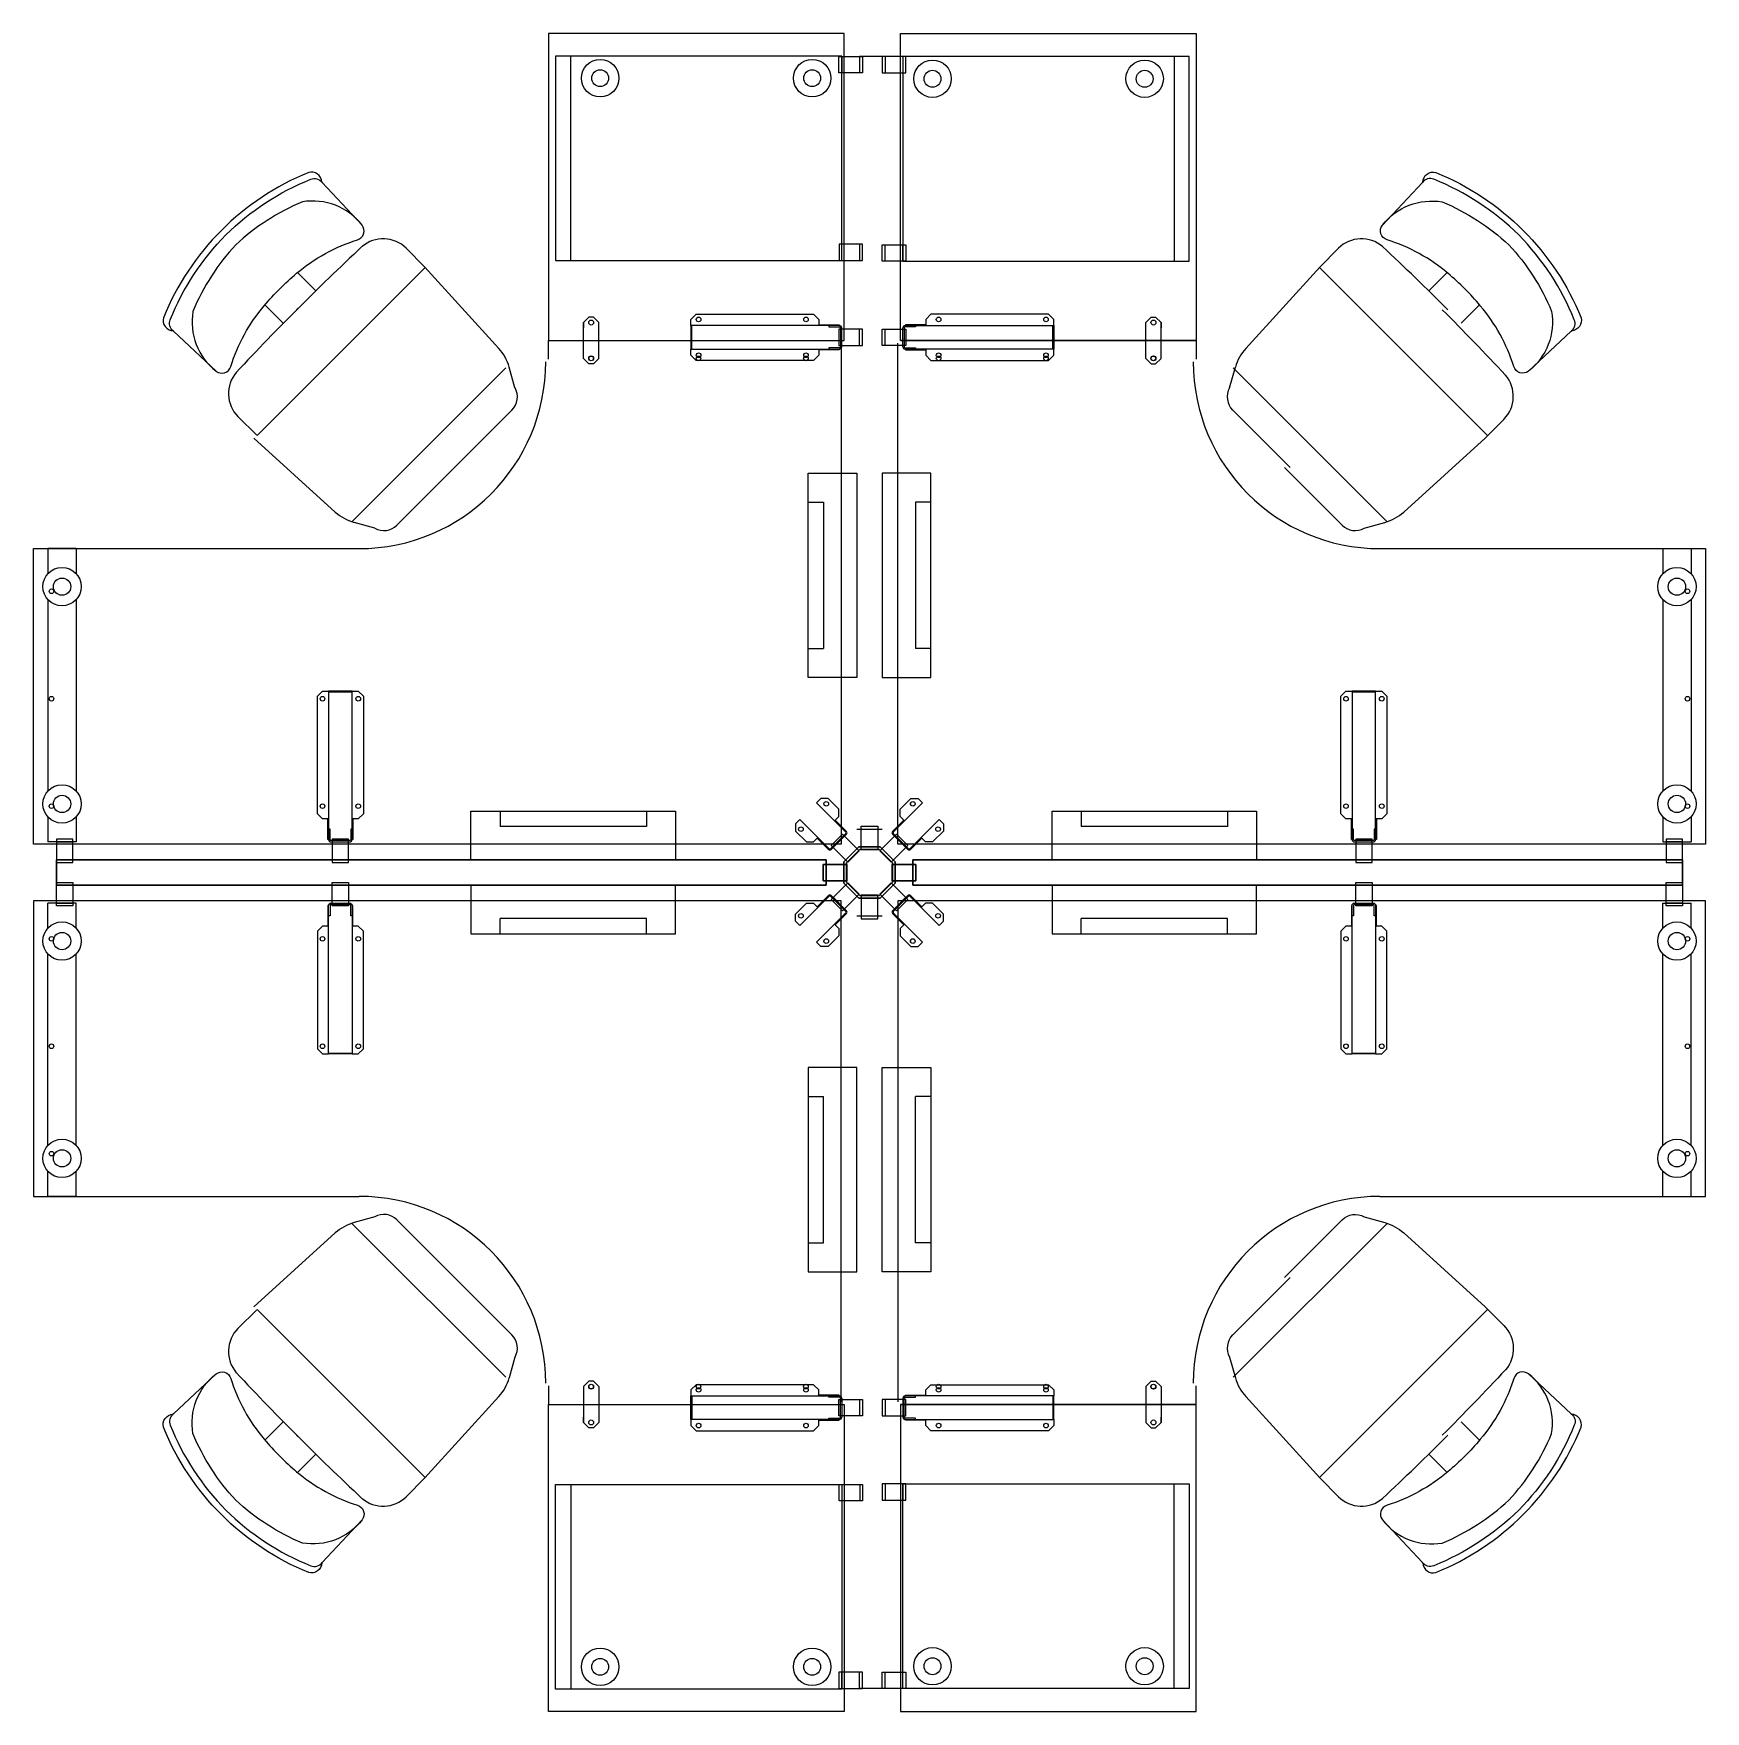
# Model space of a CAD drawing. Extents: x 29.82 to 33.09, y 46.66 to 49.94.
import ezdxf

# ---------------------------------------------------------------- set-up
doc = ezdxf.new("R2010")
doc.units = 0
doc.header["$LTSCALE"] = 0.5
doc.layers.get('0').update_dxf_attribs({"linetype": 'CONTINUOUS'})

msp = doc.modelspace()

# ---------------------------------------------------------------- linework, layer by layer
at = {"color": 0, "linetype": 'CONTINUOUS'}
for p, q in [((31.4074, 49.9399), (30.8294, 49.9399)), ((31.5179, 49.9399), (32.0959, 49.9399)), ((31.3973, 49.8949), (31.4434, 49.8949)), ((31.3973, 49.8629), (31.3973, 49.8949)), ((31.403, 49.8949), (31.403, 49.8629)), ((31.4377, 49.8949), (31.4377, 49.8629)), ((31.4434, 49.8949), (31.4434, 49.8629)), ((31.528, 49.8949), (31.4819, 49.8949)), ((31.4819, 49.8949), (31.4819, 49.8629)), ((31.4876, 49.8949), (31.4876, 49.8629)), ((31.5223, 49.8949), (31.5223, 49.8629)), ((31.528, 49.8629), (31.528, 49.8949)), ((31.4434, 49.8629), (31.3973, 49.8629)), ((31.4819, 49.8629), (31.528, 49.8629)), ((31.4434, 46.7366), (31.3973, 46.7366)), ((31.3973, 46.7366), (31.3973, 46.7046)), ((31.403, 46.7046), (31.403, 46.7366)), ((31.4377, 46.7046), (31.4377, 46.7366)), ((31.4434, 46.7046), (31.4434, 46.7366)), ((31.4819, 46.7366), (31.528, 46.7366)), ((31.4819, 46.7046), (31.4819, 46.7366)), ((31.4876, 46.7046), (31.4876, 46.7366)), ((31.5223, 46.7046), (31.5223, 46.7366)), ((31.528, 46.7366), (31.528, 46.7046)), ((31.3973, 46.7046), (31.4434, 46.7046)), ((31.528, 46.7046), (31.4819, 46.7046)), ((31.4074, 46.6596), (30.8294, 46.6596)), ((31.5179, 46.6596), (32.0959, 46.6596))]:
    msp.add_line(p, q, dxfattribs=at)
at = {"color": 0}
for p, q in [((30.8294, 49.9399), (30.8294, 49.3399)), ((31.4074, 49.3399), (31.4074, 49.9399)), ((31.5179, 49.3399), (31.5179, 49.9399)), ((32.0959, 49.9399), (32.0959, 49.3399)), ((31.4034, 49.896), (30.8434, 49.896)), ((30.8434, 49.896), (30.8434, 49.496)), ((30.8731, 49.496), (30.8731, 49.896)), ((31.4034, 49.496), (31.4034, 49.896)), ((31.4877, 49.8949), (31.4377, 49.8949)), ((32.0823, 49.8949), (31.5223, 49.8949)), ((31.5223, 49.8949), (31.5223, 49.4949)), ((32.0527, 49.8949), (32.0527, 49.4949)), ((32.0823, 49.4949), (32.0823, 49.8949)), ((30.5877, 49.4835), (30.5512, 49.5201)), ((31.4437, 49.5281), (31.3976, 49.528)), ((31.3976, 49.528), (31.3977, 49.496)), ((31.4034, 49.496), (31.4033, 49.528)), ((31.4381, 49.4961), (31.438, 49.5281)), ((31.4438, 49.4961), (31.4437, 49.5281)), ((31.4819, 49.5269), (31.528, 49.5269)), ((31.4819, 49.4949), (31.4819, 49.5269)), ((31.4876, 49.4949), (31.4876, 49.5269)), ((31.5223, 49.4949), (31.5223, 49.5269)), ((31.528, 49.5269), (31.528, 49.4949)), ((32.3376, 49.4835), (32.3741, 49.5201)), ((30.5884, 49.4828), (30.2595, 49.1539)), ((30.3743, 49.4368), (30.3386, 49.4725)), ((30.7323, 49.3243), (30.5877, 49.4835)), ((30.8434, 49.496), (31.4034, 49.496)), ((31.3977, 49.496), (31.4438, 49.4961)), ((31.528, 49.4949), (31.4819, 49.4949)), ((31.5223, 49.4949), (32.0823, 49.4949)), ((32.193, 49.3243), (32.3376, 49.4835)), ((32.3369, 49.4828), (32.6658, 49.1539)), ((32.551, 49.4368), (32.5867, 49.4725)), ((30.3109, 49.3735), (30.275, 49.4094)), ((32.6144, 49.3735), (32.6503, 49.4094)), ((30.9085, 49.3855), (30.8979, 49.3749)), ((30.8979, 49.3049), (30.8979, 49.3749)), ((30.8979, 49.3749), (30.8979, 49.3649)), ((30.9173, 49.3855), (30.9085, 49.3855)), ((30.9173, 49.3855), (30.9279, 49.3749)), ((30.9279, 49.3049), (30.9279, 49.3749)), ((31.108, 49.381), (31.118, 49.391)), ((31.108, 49.369), (31.108, 49.381)), ((31.118, 49.391), (31.348, 49.391)), ((31.348, 49.391), (31.358, 49.381)), ((31.358, 49.381), (31.358, 49.369)), ((31.358, 49.3705), (31.398, 49.3705)), ((31.398, 49.3705), (31.398, 49.369)), ((31.5674, 49.3705), (31.5274, 49.3705)), ((31.5274, 49.3705), (31.5274, 49.369)), ((31.5774, 49.391), (31.5674, 49.381)), ((31.5674, 49.381), (31.5674, 49.369)), ((31.8074, 49.391), (31.5774, 49.391)), ((31.8174, 49.381), (31.8074, 49.391)), ((31.8174, 49.369), (31.8174, 49.381)), ((32.008, 49.3855), (31.9974, 49.3749)), ((31.9974, 49.3049), (31.9974, 49.3749)), ((32.008, 49.3855), (32.0168, 49.3855)), ((32.0168, 49.3855), (32.0274, 49.3749)), ((32.0274, 49.3049), (32.0274, 49.3749)), ((32.0274, 49.3749), (32.0274, 49.3649)), ((30.8294, 49.3034), (30.8294, 49.3399)), ((30.8294, 49.3399), (31.4074, 49.3399)), ((30.8294, 49.3399), (31.4074, 49.3399)), ((31.108, 49.369), (31.108, 49.323)), ((31.398, 49.369), (31.108, 49.369)), ((31.1095, 49.323), (31.1095, 49.369)), ((31.3983, 49.369), (31.378, 49.369)), ((31.378, 49.369), (31.378, 49.3663)), ((31.378, 49.3663), (31.3983, 49.3663)), ((31.4434, 49.362), (31.3973, 49.362)), ((31.3973, 49.362), (31.3973, 49.33)), ((31.4003, 49.3643), (31.4003, 49.3277)), ((31.403, 49.3277), (31.403, 49.3643)), ((31.403, 49.33), (31.403, 49.362)), ((31.4377, 49.33), (31.4377, 49.362)), ((31.4434, 49.33), (31.4434, 49.362)), ((31.482, 49.362), (31.5281, 49.362)), ((31.482, 49.33), (31.482, 49.362)), ((31.4877, 49.33), (31.4877, 49.362)), ((31.5179, 49.3399), (32.0959, 49.3399)), ((32.0959, 49.3399), (31.5179, 49.3399)), ((31.5224, 49.3277), (31.5224, 49.3643)), ((31.5224, 49.33), (31.5224, 49.362)), ((31.5251, 49.3643), (31.5251, 49.3277)), ((31.5271, 49.369), (31.5474, 49.369)), ((31.5474, 49.3663), (31.5271, 49.3663)), ((31.5274, 49.369), (31.8174, 49.369)), ((31.5281, 49.362), (31.5281, 49.33)), ((31.5474, 49.369), (31.5474, 49.3663)), ((31.8159, 49.323), (31.8159, 49.369)), ((31.8174, 49.369), (31.8174, 49.323)), ((32.0959, 49.3399), (32.0959, 49.3034)), ((30.8979, 49.3049), (30.8979, 49.3149)), ((30.9085, 49.2943), (30.8979, 49.3049)), ((30.9173, 49.2943), (30.9279, 49.3049)), ((31.108, 49.311), (31.108, 49.323)), ((31.108, 49.323), (31.398, 49.323)), ((31.118, 49.301), (31.108, 49.311)), ((31.358, 49.311), (31.348, 49.301)), ((31.358, 49.323), (31.358, 49.311)), ((31.398, 49.3215), (31.358, 49.3215)), ((31.3983, 49.3257), (31.378, 49.3257)), ((31.378, 49.3257), (31.378, 49.323)), ((31.378, 49.323), (31.3983, 49.323)), ((31.3973, 49.33), (31.4434, 49.33)), ((31.398, 49.323), (31.398, 49.3215)), ((31.402, 49.3345), (31.402, 48.355)), ((31.5281, 49.33), (31.482, 49.33)), ((31.5124, 48.355), (31.5124, 49.3345)), ((31.5271, 49.3257), (31.5474, 49.3257)), ((31.5474, 49.323), (31.5271, 49.323)), ((31.8174, 49.323), (31.5274, 49.323)), ((31.5274, 49.323), (31.5274, 49.3215)), ((31.5274, 49.3215), (31.5674, 49.3215)), ((31.5474, 49.3257), (31.5474, 49.323)), ((31.5674, 49.323), (31.5674, 49.311)), ((31.5674, 49.311), (31.5774, 49.301)), ((31.8074, 49.301), (31.8174, 49.311)), ((31.8174, 49.311), (31.8174, 49.323)), ((32.008, 49.2943), (31.9974, 49.3049)), ((32.0168, 49.2943), (32.0274, 49.3049)), ((32.0274, 49.3049), (32.0274, 49.3149)), ((30.7458, 49.2867), (30.4447, 48.9856)), ((30.7639, 49.2472), (30.7526, 49.2877)), ((30.9173, 49.2943), (30.9085, 49.2943)), ((31.348, 49.301), (31.118, 49.301)), ((31.5774, 49.301), (31.8074, 49.301)), ((32.008, 49.2943), (32.0168, 49.2943)), ((32.1614, 49.2472), (32.1727, 49.2877)), ((32.1687, 49.2867), (32.4697, 48.9856)), ((30.2588, 49.1546), (30.2222, 49.1911)), ((30.6455, 49.0914), (30.7579, 49.2038)), ((32.2798, 49.0914), (32.1674, 49.2038)), ((30.4126, 49.0045), (30.2533, 49.1491)), ((30.6455, 49.0914), (30.5331, 48.979)), ((31.3372, 49.0807), (31.4322, 49.0807)), ((31.3372, 48.6807), (31.3372, 49.0807)), ((31.4322, 49.0807), (31.4322, 48.6807)), ((31.5772, 49.0807), (31.4822, 49.0807)), ((31.4822, 49.0807), (31.4822, 48.6807)), ((31.5772, 48.6807), (31.5772, 49.0807)), ((31.3372, 49.0237), (31.3672, 49.0237)), ((31.3672, 49.0237), (31.3672, 48.7376)), ((31.5772, 49.0237), (31.5472, 49.0237)), ((31.5472, 49.0237), (31.5472, 48.7376)), ((30.4896, 48.9729), (30.4492, 48.9843)), ((29.8225, 48.355), (29.8225, 48.933)), ((29.8225, 48.933), (30.459, 48.933)), ((29.8613, 48.9329), (29.8507, 48.9329)), ((29.8507, 48.9329), (29.8507, 48.8841)), ((29.9057, 48.9329), (29.8613, 48.9329)), ((29.9057, 48.9329), (29.9057, 48.8841)), ((32.4554, 48.933), (33.0919, 48.933)), ((33.0087, 48.9329), (33.0531, 48.9329)), ((33.0087, 48.9329), (33.0087, 48.8841)), ((33.0531, 48.9329), (33.0637, 48.9329)), ((33.0637, 48.9329), (33.0637, 48.8841)), ((33.0919, 48.933), (33.0919, 48.355)), ((29.8507, 48.8331), (29.8507, 48.4593)), ((29.9057, 48.8331), (29.9057, 48.4593)), ((33.0087, 48.8331), (33.0087, 48.4593)), ((33.0637, 48.8331), (33.0637, 48.4593)), ((31.3372, 48.7376), (31.3672, 48.7376)), ((31.5772, 48.7376), (31.5472, 48.7376)), ((31.4322, 48.6807), (31.3372, 48.6807)), ((31.4822, 48.6807), (31.5772, 48.6807)), ((30.4455, 48.6545), (30.3995, 48.6545)), ((30.3995, 48.653), (30.4455, 48.653)), ((32.447, 48.6545), (32.401, 48.6545)), ((32.401, 48.653), (32.447, 48.653)), ((30.6778, 48.3247), (30.6778, 48.4197)), ((30.6778, 48.4197), (31.0778, 48.4197)), ((30.7347, 48.4197), (30.7347, 48.3897)), ((31.0208, 48.4197), (31.0208, 48.3897)), ((31.0778, 48.4197), (31.0778, 48.3247)), ((31.362, 48.4445), (31.3534, 48.436)), ((31.3534, 48.436), (31.4107, 48.3787)), ((31.3761, 48.4445), (31.362, 48.4445)), ((31.3973, 48.4233), (31.3761, 48.4445)), ((31.3973, 48.4091), (31.3973, 48.4233)), ((31.561, 48.436), (31.5037, 48.3787)), ((31.5171, 48.4233), (31.5383, 48.4445)), ((31.5171, 48.4091), (31.5171, 48.4233)), ((31.5383, 48.4445), (31.5525, 48.4445)), ((31.5525, 48.4445), (31.561, 48.436)), ((31.8141, 48.3247), (31.8141, 48.4197)), ((31.8141, 48.4197), (32.2141, 48.4197)), ((31.871, 48.4197), (31.871, 48.3897)), ((32.1571, 48.4197), (32.1571, 48.3897)), ((32.2141, 48.4197), (32.2141, 48.3247)), ((29.8507, 48.4083), (29.8507, 48.3594)), ((29.9057, 48.4083), (29.9057, 48.3594)), ((31.0208, 48.3897), (30.7347, 48.3897)), ((31.321, 48.4035), (31.3125, 48.395)), ((31.3125, 48.395), (31.3125, 48.3808)), ((31.3782, 48.3463), (31.321, 48.4035)), ((31.3888, 48.4006), (31.3973, 48.4091)), ((31.4121, 48.3802), (31.3902, 48.4021)), ((31.4412, 48.344), (31.4412, 48.3901)), ((31.4412, 48.3901), (31.4732, 48.3901)), ((31.4732, 48.3901), (31.4732, 48.344)), ((31.5023, 48.3802), (31.5242, 48.4021)), ((31.5256, 48.4006), (31.5171, 48.4091)), ((31.5362, 48.3463), (31.5934, 48.4035)), ((31.5934, 48.4035), (31.602, 48.395)), ((31.602, 48.395), (31.602, 48.3808)), ((32.1571, 48.3897), (31.871, 48.3897)), ((33.0087, 48.4083), (33.0087, 48.3594)), ((33.0637, 48.4083), (33.0637, 48.3594)), ((31.402, 48.355), (29.8225, 48.355)), ((29.8613, 48.3594), (29.8507, 48.3594)), ((29.9057, 48.3594), (29.8613, 48.3594)), ((29.8675, 48.3651), (29.8675, 48.319)), ((29.8995, 48.3651), (29.8675, 48.3651)), ((29.8675, 48.3594), (29.8995, 48.3594)), ((29.8995, 48.319), (29.8995, 48.3651)), ((30.4065, 48.3652), (30.4065, 48.3191)), ((30.4385, 48.3652), (30.4065, 48.3652)), ((30.4065, 48.3595), (30.4385, 48.3595)), ((30.4385, 48.3191), (30.4385, 48.3652)), ((31.3125, 48.3808), (31.3337, 48.3596)), ((31.3337, 48.3596), (31.3478, 48.3596)), ((31.3478, 48.3596), (31.3563, 48.3681)), ((31.3549, 48.3667), (31.3768, 48.3448)), ((31.4107, 48.3759), (31.3811, 48.3463)), ((31.4046, 48.375), (31.382, 48.3523)), ((31.3825, 48.3448), (31.4121, 48.3744)), ((31.4086, 48.3709), (31.386, 48.3483)), ((31.4372, 48.3424), (31.4046, 48.375)), ((31.4322, 48.3844), (31.4822, 48.3844)), ((31.4412, 48.3844), (31.4732, 48.3844)), ((31.4772, 48.3424), (31.5098, 48.375)), ((31.5319, 48.3448), (31.5023, 48.3744)), ((31.5037, 48.3759), (31.5334, 48.3463)), ((31.5058, 48.3709), (31.5284, 48.3483)), ((31.5098, 48.375), (31.5324, 48.3523)), ((33.0919, 48.355), (31.5124, 48.355)), ((31.5595, 48.3667), (31.5376, 48.3448)), ((31.5666, 48.3596), (31.5581, 48.3681)), ((31.5807, 48.3596), (31.5666, 48.3596)), ((31.602, 48.3808), (31.5807, 48.3596)), ((32.408, 48.3652), (32.408, 48.3191)), ((32.44, 48.3652), (32.408, 48.3652)), ((32.408, 48.3595), (32.44, 48.3595)), ((32.44, 48.3191), (32.44, 48.3652)), ((33.0087, 48.3594), (33.0531, 48.3594)), ((33.0149, 48.3651), (33.0149, 48.319)), ((33.0469, 48.3651), (33.0149, 48.3651)), ((33.0469, 48.3594), (33.0149, 48.3594)), ((33.0469, 48.319), (33.0469, 48.3651)), ((33.0531, 48.3594), (33.0637, 48.3594)), ((29.8675, 48.2747), (29.8675, 48.3247)), ((29.8675, 48.3247), (31.3725, 48.3247)), ((29.8675, 48.3247), (29.8995, 48.3247)), ((29.8675, 48.3247), (29.8675, 48.2747)), ((31.3725, 48.3247), (29.8675, 48.3247)), ((30.4065, 48.3248), (30.4385, 48.3248)), ((31.0778, 48.3247), (30.6778, 48.3247)), ((31.3725, 48.3247), (31.3725, 48.2747)), ((31.3725, 48.2747), (31.3725, 48.3247)), ((31.382, 48.3523), (31.4146, 48.3197)), ((31.4365, 48.3497), (31.4072, 48.3204)), ((31.4072, 48.3204), (31.4365, 48.3497)), ((31.4072, 48.3204), (31.4072, 48.279)), ((31.4072, 48.279), (31.4072, 48.3204)), ((31.4332, 48.3464), (31.4105, 48.3238)), ((31.4386, 48.3447), (31.4122, 48.3184)), ((31.4122, 48.3184), (31.4386, 48.3447)), ((31.4146, 48.3197), (31.4372, 48.3424)), ((31.4779, 48.3497), (31.4365, 48.3497)), ((31.4365, 48.3497), (31.4779, 48.3497)), ((31.4759, 48.3447), (31.4386, 48.3447)), ((31.4386, 48.3447), (31.4759, 48.3447)), ((31.4412, 48.3497), (31.4732, 48.3497)), ((31.4732, 48.344), (31.4412, 48.344)), ((31.5022, 48.3184), (31.4759, 48.3447)), ((31.4759, 48.3447), (31.5022, 48.3184)), ((31.4998, 48.3197), (31.4772, 48.3424)), ((31.5072, 48.3204), (31.4779, 48.3497)), ((31.4779, 48.3497), (31.5072, 48.3204)), ((31.4813, 48.3464), (31.5039, 48.3238)), ((31.5324, 48.3523), (31.4998, 48.3197)), ((31.5072, 48.279), (31.5072, 48.3204)), ((31.5072, 48.3204), (31.5072, 48.279)), ((31.5419, 48.2747), (31.5419, 48.3247)), ((31.5419, 48.3247), (33.0469, 48.3247)), ((33.0469, 48.3247), (31.5419, 48.3247)), ((31.5419, 48.3247), (31.5419, 48.2747)), ((32.2141, 48.3247), (31.8141, 48.3247)), ((32.408, 48.3248), (32.44, 48.3248)), ((33.0469, 48.3247), (33.0149, 48.3247)), ((33.0469, 48.3247), (33.0469, 48.2747)), ((33.0469, 48.2747), (33.0469, 48.3247)), ((29.8675, 48.319), (29.8995, 48.319)), ((30.4065, 48.3191), (30.4385, 48.3191)), ((31.4129, 48.3157), (31.3668, 48.3157)), ((31.3668, 48.3157), (31.3668, 48.2837)), ((31.3668, 48.3157), (31.4129, 48.3157)), ((31.3668, 48.2837), (31.3668, 48.3157)), ((31.3725, 48.3157), (31.3725, 48.2837)), ((31.3725, 48.2837), (31.3725, 48.3157)), ((31.4072, 48.3157), (31.4072, 48.2837)), ((31.4072, 48.2837), (31.4072, 48.3157)), ((31.4122, 48.3184), (31.4122, 48.2811)), ((31.4122, 48.2811), (31.4122, 48.3184)), ((31.4129, 48.2837), (31.4129, 48.3157)), ((31.4129, 48.3157), (31.4129, 48.2837)), ((31.5015, 48.3157), (31.5476, 48.3157)), ((31.5015, 48.2837), (31.5015, 48.3157)), ((31.5476, 48.3157), (31.5015, 48.3157)), ((31.5015, 48.3157), (31.5015, 48.2837)), ((31.5022, 48.2811), (31.5022, 48.3184)), ((31.5022, 48.3184), (31.5022, 48.2811)), ((31.5072, 48.3157), (31.5072, 48.2837)), ((31.5072, 48.2837), (31.5072, 48.3157)), ((31.5419, 48.3157), (31.5419, 48.2837)), ((31.5419, 48.2837), (31.5419, 48.3157)), ((31.5476, 48.3157), (31.5476, 48.2837)), ((31.5476, 48.2837), (31.5476, 48.3157)), ((32.408, 48.3191), (32.44, 48.3191)), ((33.0149, 48.319), (33.0469, 48.319)), ((29.8675, 48.2343), (29.8675, 48.2804)), ((29.8675, 48.2804), (29.8995, 48.2804)), ((29.8675, 48.2747), (29.8995, 48.2747)), ((31.3725, 48.2747), (29.8675, 48.2747)), ((29.8675, 48.2747), (31.3725, 48.2747)), ((29.8995, 48.2804), (29.8995, 48.2343)), ((30.4065, 48.2343), (30.4065, 48.2804)), ((30.4065, 48.2804), (30.4385, 48.2804)), ((30.4065, 48.2747), (30.4385, 48.2747)), ((30.4385, 48.2804), (30.4385, 48.2343)), ((31.0778, 48.2747), (30.6778, 48.2747)), ((30.6778, 48.2747), (30.6778, 48.1797)), ((31.0778, 48.1797), (31.0778, 48.2747)), ((31.3549, 48.2328), (31.3768, 48.2547)), ((31.3668, 48.2837), (31.4129, 48.2837)), ((31.4129, 48.2837), (31.3668, 48.2837)), ((31.382, 48.2471), (31.4146, 48.2797)), ((31.3825, 48.2547), (31.4121, 48.225)), ((31.4372, 48.2571), (31.4046, 48.2245)), ((31.4072, 48.279), (31.4365, 48.2497)), ((31.4365, 48.2497), (31.4072, 48.279)), ((31.4332, 48.2531), (31.4105, 48.2757)), ((31.4122, 48.2811), (31.4386, 48.2547)), ((31.4386, 48.2547), (31.4122, 48.2811)), ((31.4146, 48.2797), (31.4372, 48.2571)), ((31.4386, 48.2547), (31.4759, 48.2547)), ((31.4759, 48.2547), (31.4386, 48.2547)), ((31.4412, 48.2554), (31.4412, 48.2093)), ((31.4732, 48.2554), (31.4412, 48.2554)), ((31.4732, 48.2093), (31.4732, 48.2554)), ((31.4759, 48.2547), (31.5022, 48.2811)), ((31.5022, 48.2811), (31.4759, 48.2547)), ((31.4998, 48.2797), (31.4772, 48.2571)), ((31.4772, 48.2571), (31.5098, 48.2245)), ((31.4779, 48.2497), (31.5072, 48.279)), ((31.5072, 48.279), (31.4779, 48.2497)), ((31.4813, 48.2531), (31.5039, 48.2757)), ((31.5324, 48.2471), (31.4998, 48.2797)), ((31.5476, 48.2837), (31.5015, 48.2837)), ((31.5015, 48.2837), (31.5476, 48.2837)), ((31.5319, 48.2547), (31.5023, 48.225)), ((31.5595, 48.2328), (31.5376, 48.2547)), ((33.0469, 48.2747), (31.5419, 48.2747)), ((31.5419, 48.2747), (33.0469, 48.2747)), ((32.2141, 48.2747), (31.8141, 48.2747)), ((31.8141, 48.2747), (31.8141, 48.1797)), ((32.2141, 48.1797), (32.2141, 48.2747)), ((32.408, 48.2343), (32.408, 48.2804)), ((32.408, 48.2804), (32.44, 48.2804)), ((32.408, 48.2747), (32.44, 48.2747)), ((32.44, 48.2804), (32.44, 48.2343)), ((33.0149, 48.2343), (33.0149, 48.2804)), ((33.0149, 48.2804), (33.0469, 48.2804)), ((33.0469, 48.2747), (33.0149, 48.2747)), ((33.0469, 48.2804), (33.0469, 48.2343)), ((29.8225, 48.2445), (29.8225, 47.6665)), ((31.402, 48.2445), (29.8225, 48.2445)), ((29.8613, 48.24), (29.8507, 48.24)), ((29.8507, 48.1912), (29.8507, 48.24)), ((29.9057, 48.24), (29.8613, 48.24)), ((29.8675, 48.24), (29.8995, 48.24)), ((29.8995, 48.2343), (29.8675, 48.2343)), ((29.9057, 48.1912), (29.9057, 48.24)), ((30.4065, 48.24), (30.4385, 48.24)), ((30.4385, 48.2343), (30.4065, 48.2343)), ((31.3125, 48.2186), (31.3337, 48.2398)), ((31.3782, 48.2532), (31.321, 48.196)), ((31.3337, 48.2398), (31.3478, 48.2398)), ((31.3478, 48.2398), (31.3563, 48.2313)), ((31.4107, 48.2236), (31.3811, 48.2532)), ((31.4046, 48.2245), (31.382, 48.2471)), ((31.4086, 48.2285), (31.386, 48.2512)), ((31.402, 47.265), (31.402, 48.2445)), ((31.4365, 48.2497), (31.4779, 48.2497)), ((31.4779, 48.2497), (31.4365, 48.2497)), ((31.4412, 48.2497), (31.4732, 48.2497)), ((31.5037, 48.2236), (31.5334, 48.2532)), ((31.5058, 48.2285), (31.5284, 48.2512)), ((31.5098, 48.2245), (31.5324, 48.2471)), ((33.0919, 48.2445), (31.5124, 48.2445)), ((31.5124, 48.2445), (31.5124, 47.265)), ((31.5362, 48.2532), (31.5934, 48.196)), ((31.5666, 48.2398), (31.5581, 48.2313)), ((31.5807, 48.2398), (31.5666, 48.2398)), ((31.602, 48.2186), (31.5807, 48.2398)), ((32.408, 48.24), (32.44, 48.24)), ((32.44, 48.2343), (32.408, 48.2343)), ((33.0087, 48.24), (33.0531, 48.24)), ((33.0087, 48.1912), (33.0087, 48.24)), ((33.0469, 48.24), (33.0149, 48.24)), ((33.0469, 48.2343), (33.0149, 48.2343)), ((33.0531, 48.24), (33.0637, 48.24)), ((33.0637, 48.1912), (33.0637, 48.24)), ((33.0919, 47.6665), (33.0919, 48.2445)), ((30.7347, 48.1797), (30.7347, 48.2097)), ((31.0208, 48.2097), (30.7347, 48.2097)), ((31.0208, 48.1797), (31.0208, 48.2097)), ((31.3125, 48.2045), (31.3125, 48.2186)), ((31.321, 48.196), (31.3125, 48.2045)), ((31.3534, 48.1635), (31.4107, 48.2208)), ((31.3888, 48.1989), (31.3973, 48.1903)), ((31.4121, 48.2193), (31.3902, 48.1974)), ((31.3973, 48.1903), (31.3973, 48.1762)), ((31.4322, 48.215), (31.4822, 48.215)), ((31.4412, 48.215), (31.4732, 48.215)), ((31.4412, 48.2093), (31.4732, 48.2093)), ((31.5023, 48.2193), (31.5242, 48.1974)), ((31.561, 48.1635), (31.5037, 48.2208)), ((31.5256, 48.1989), (31.5171, 48.1903)), ((31.5171, 48.1903), (31.5171, 48.1762)), ((31.5934, 48.196), (31.602, 48.2045)), ((31.602, 48.2045), (31.602, 48.2186)), ((31.871, 48.1797), (31.871, 48.2097)), ((32.1571, 48.2097), (31.871, 48.2097)), ((32.1571, 48.1797), (32.1571, 48.2097)), ((30.6778, 48.1797), (31.0778, 48.1797)), ((31.362, 48.155), (31.3534, 48.1635)), ((31.3973, 48.1762), (31.3761, 48.155)), ((31.5171, 48.1762), (31.5383, 48.155)), ((31.5525, 48.155), (31.561, 48.1635)), ((31.8141, 48.1797), (32.2141, 48.1797)), ((29.8507, 47.7664), (29.8507, 48.1402)), ((29.9057, 47.7664), (29.9057, 48.1402)), ((31.3761, 48.155), (31.362, 48.155)), ((31.5383, 48.155), (31.5525, 48.155)), ((33.0087, 47.7664), (33.0087, 48.1402)), ((33.0637, 47.7664), (33.0637, 48.1402)), ((30.3995, 47.9465), (30.4455, 47.9465)), ((30.4455, 47.945), (30.3995, 47.945)), ((32.401, 47.9465), (32.447, 47.9465)), ((32.447, 47.945), (32.401, 47.945)), ((31.4322, 47.9188), (31.3372, 47.9188)), ((31.3372, 47.9188), (31.3372, 47.5188)), ((31.4322, 47.5188), (31.4322, 47.9188)), ((31.4822, 47.5188), (31.4822, 47.9188)), ((31.4822, 47.9188), (31.5772, 47.9188)), ((31.5772, 47.9188), (31.5772, 47.5188)), ((31.3372, 47.8619), (31.3672, 47.8619)), ((31.3672, 47.5758), (31.3672, 47.8619)), ((31.5772, 47.8619), (31.5472, 47.8619)), ((31.5472, 47.5758), (31.5472, 47.8619)), ((29.8507, 47.6665), (29.8507, 47.7154)), ((29.9057, 47.6665), (29.9057, 47.7154)), ((33.0087, 47.6665), (33.0087, 47.7154)), ((33.0637, 47.6665), (33.0637, 47.7154)), ((29.8225, 47.6665), (30.459, 47.6665)), ((29.8613, 47.6665), (29.8507, 47.6665)), ((29.9057, 47.6665), (29.8613, 47.6665)), ((32.4554, 47.6665), (33.0919, 47.6665)), ((33.0087, 47.6665), (33.0531, 47.6665)), ((33.0531, 47.6665), (33.0637, 47.6665)), ((30.7458, 47.3128), (30.4447, 47.6138)), ((30.4896, 47.6265), (30.4492, 47.6152)), ((30.6455, 47.5081), (30.5331, 47.6205)), ((32.1687, 47.3128), (32.4697, 47.6138)), ((30.4126, 47.595), (30.2533, 47.4503)), ((31.3372, 47.5758), (31.3672, 47.5758)), ((31.5772, 47.5758), (31.5472, 47.5758)), ((30.6455, 47.5081), (30.7579, 47.3957)), ((31.3372, 47.5188), (31.4322, 47.5188)), ((31.5772, 47.5188), (31.4822, 47.5188)), ((32.2798, 47.5081), (32.1674, 47.3957)), ((30.2588, 47.4449), (30.2222, 47.4083)), ((30.5884, 47.1167), (30.2595, 47.4456)), ((32.3369, 47.1167), (32.6658, 47.4456)), ((30.7639, 47.3523), (30.7526, 47.3118)), ((32.1614, 47.3523), (32.1727, 47.3118)), ((30.9085, 47.3052), (30.8979, 47.2946)), ((30.9173, 47.3052), (30.9085, 47.3052)), ((30.9173, 47.3052), (30.9279, 47.2946)), ((32.008, 47.3052), (31.9974, 47.2946)), ((32.008, 47.3052), (32.0168, 47.3052)), ((32.0168, 47.3052), (32.0274, 47.2946)), ((30.7323, 47.2752), (30.5877, 47.116)), ((30.8294, 47.2961), (30.8294, 47.2596)), ((30.8979, 47.2946), (30.8979, 47.2246)), ((30.8979, 47.2946), (30.8979, 47.2846)), ((30.9279, 47.2946), (30.9279, 47.2246)), ((31.118, 47.2984), (31.108, 47.2884)), ((31.108, 47.2884), (31.108, 47.2764)), ((31.108, 47.2304), (31.108, 47.2764)), ((31.108, 47.2764), (31.398, 47.2764)), ((31.1095, 47.2764), (31.1095, 47.2304)), ((31.348, 47.2984), (31.118, 47.2984)), ((31.358, 47.2884), (31.348, 47.2984)), ((31.358, 47.2764), (31.358, 47.2884)), ((31.398, 47.2779), (31.358, 47.2779)), ((31.378, 47.2737), (31.378, 47.2764)), ((31.378, 47.2764), (31.3983, 47.2764)), ((31.3983, 47.2737), (31.378, 47.2737)), ((31.398, 47.2764), (31.398, 47.2779)), ((31.4003, 47.2351), (31.4003, 47.2717)), ((31.403, 47.2717), (31.403, 47.2351)), ((31.5224, 47.2717), (31.5224, 47.2351)), ((31.5251, 47.2351), (31.5251, 47.2717)), ((31.5474, 47.2764), (31.5271, 47.2764)), ((31.5271, 47.2737), (31.5474, 47.2737)), ((31.5274, 47.2764), (31.5274, 47.2779)), ((31.5274, 47.2779), (31.5674, 47.2779)), ((31.8174, 47.2764), (31.5274, 47.2764)), ((31.5474, 47.2737), (31.5474, 47.2764)), ((31.5674, 47.2884), (31.5774, 47.2984)), ((31.5674, 47.2764), (31.5674, 47.2884)), ((31.5774, 47.2984), (31.8074, 47.2984)), ((31.8074, 47.2984), (31.8174, 47.2884)), ((31.8159, 47.2764), (31.8159, 47.2304)), ((31.8174, 47.2884), (31.8174, 47.2764)), ((31.8174, 47.2304), (31.8174, 47.2764)), ((31.9974, 47.2946), (31.9974, 47.2246)), ((32.0274, 47.2946), (32.0274, 47.2246)), ((32.0274, 47.2946), (32.0274, 47.2846)), ((32.0959, 47.2596), (32.0959, 47.2961)), ((32.193, 47.2752), (32.3376, 47.116)), ((30.8294, 47.2596), (31.4074, 47.2596)), ((30.8294, 46.6596), (30.8294, 47.2596)), ((30.8294, 47.2596), (31.4074, 47.2596)), ((31.3973, 47.2694), (31.4434, 47.2694)), ((31.3973, 47.2374), (31.3973, 47.2694)), ((31.4434, 47.2374), (31.3973, 47.2374)), ((31.403, 47.2694), (31.403, 47.2374)), ((31.4074, 47.2596), (31.4074, 46.6596)), ((31.4377, 47.2694), (31.4377, 47.2374)), ((31.4434, 47.2694), (31.4434, 47.2374)), ((31.5281, 47.2694), (31.482, 47.2694)), ((31.482, 47.2694), (31.482, 47.2374)), ((31.482, 47.2374), (31.5281, 47.2374)), ((31.4877, 47.2694), (31.4877, 47.2374)), ((31.5179, 47.2596), (32.0959, 47.2596)), ((32.0959, 47.2596), (31.5179, 47.2596)), ((31.5179, 47.2596), (31.5179, 46.6596)), ((31.5224, 47.2694), (31.5224, 47.2374)), ((31.5281, 47.2374), (31.5281, 47.2694)), ((32.0959, 46.6596), (32.0959, 47.2596)), ((30.3109, 47.226), (30.275, 47.1901)), ((30.8979, 47.2246), (30.8979, 47.2346)), ((30.9085, 47.2139), (30.8979, 47.2246)), ((30.9173, 47.2139), (30.9085, 47.2139)), ((30.9173, 47.2139), (30.9279, 47.2246)), ((31.398, 47.2304), (31.108, 47.2304)), ((31.108, 47.2304), (31.108, 47.2184)), ((31.108, 47.2184), (31.118, 47.2084)), ((31.118, 47.2084), (31.348, 47.2084)), ((31.348, 47.2084), (31.358, 47.2184)), ((31.358, 47.2184), (31.358, 47.2304)), ((31.358, 47.2289), (31.398, 47.2289)), ((31.378, 47.2304), (31.378, 47.2331)), ((31.378, 47.2331), (31.3983, 47.2331)), ((31.3983, 47.2304), (31.378, 47.2304)), ((31.398, 47.2289), (31.398, 47.2304)), ((31.5474, 47.2331), (31.5271, 47.2331)), ((31.5271, 47.2304), (31.5474, 47.2304)), ((31.5274, 47.2289), (31.5274, 47.2304)), ((31.5274, 47.2304), (31.8174, 47.2304)), ((31.5674, 47.2289), (31.5274, 47.2289)), ((31.5474, 47.2304), (31.5474, 47.2331)), ((31.5674, 47.2184), (31.5674, 47.2304)), ((31.5774, 47.2084), (31.5674, 47.2184)), ((31.8074, 47.2084), (31.5774, 47.2084)), ((31.8174, 47.2184), (31.8074, 47.2084)), ((31.8174, 47.2304), (31.8174, 47.2184)), ((32.008, 47.2139), (31.9974, 47.2246)), ((32.008, 47.2139), (32.0168, 47.2139)), ((32.0168, 47.2139), (32.0274, 47.2246)), ((32.0274, 47.2246), (32.0274, 47.2346)), ((32.6144, 47.226), (32.6503, 47.1901)), ((30.3743, 47.1627), (30.3386, 47.127)), ((32.551, 47.1627), (32.5867, 47.127)), ((30.5877, 47.116), (30.5512, 47.0794)), ((32.3376, 47.116), (32.3741, 47.0794)), ((30.8434, 47.1034), (31.4034, 47.1034)), ((30.8434, 46.7034), (30.8434, 47.1034)), ((30.8731, 47.1034), (30.8731, 46.7034)), ((31.3976, 47.0715), (31.3977, 47.1035)), ((31.3977, 47.1035), (31.4438, 47.1034)), ((31.4034, 47.1034), (31.4033, 47.0714)), ((31.4034, 47.1034), (31.4034, 46.7034)), ((31.4381, 47.1034), (31.438, 47.0714)), ((31.4438, 47.1034), (31.4437, 47.0714)), ((31.528, 47.1046), (31.4819, 47.1046)), ((31.4819, 47.1046), (31.4819, 47.0726)), ((31.4876, 47.1046), (31.4876, 47.0726)), ((31.5223, 47.1046), (31.5223, 47.0726)), ((31.5223, 46.7046), (31.5223, 47.1046)), ((31.5223, 47.1046), (32.0823, 47.1046)), ((31.528, 47.0726), (31.528, 47.1046)), ((32.0527, 46.7046), (32.0527, 47.1046)), ((32.0823, 47.1046), (32.0823, 46.7046)), ((31.4437, 47.0714), (31.3976, 47.0715)), ((31.4819, 47.0726), (31.528, 47.0726)), ((31.4034, 46.7034), (30.8434, 46.7034)), ((31.4877, 46.7046), (31.4377, 46.7046)), ((32.0823, 46.7046), (31.5223, 46.7046))]:
    msp.add_line(p, q, dxfattribs=at)
for points in [[(30.3861, 49.6497, 0.482052), (30.3605, 49.6683, 0.101818), (30.1899, 49.555, 0.101818), (30.0766, 49.3844, 0.48266), (30.0952, 49.3588)], [(32.5392, 49.6497, -0.482052), (32.5648, 49.6683, -0.101818), (32.7354, 49.555, -0.101818), (32.8487, 49.3844, -0.48266), (32.8301, 49.3588)], [(30.1794, 49.2798), (30.0959, 49.3582, -0.349153), (30.0898, 49.3804, -0.098879), (30.1986, 49.5462, -0.09889), (30.3646, 49.6551, -0.349216), (30.3867, 49.649), (30.465, 49.5655)], [(32.7459, 49.2798), (32.8294, 49.3582, 0.349153), (32.8355, 49.3804, 0.098879), (32.7267, 49.5462, 0.09889), (32.5607, 49.6551, 0.349216), (32.5386, 49.649), (32.4603, 49.5655)], [(32.2689, 49.0914), (32.3813, 48.979, 0.335473), (32.4248, 48.9729), (32.4652, 48.9843, 0.116604), (32.5018, 49.0045), (32.6611, 49.1491), (32.6976, 49.1857, 0.392089), (32.7009, 49.2721, 0.008508), (32.5774, 49.3999)], [(32.2689, 47.5081), (32.3813, 47.6205, -0.335473), (32.4248, 47.6265), (32.4652, 47.6152, -0.116604), (32.5018, 47.595), (32.6611, 47.4503), (32.6976, 47.4138, -0.392089), (32.7009, 47.3274, -0.008508), (32.5774, 47.1996)], [(30.1794, 47.3196), (30.0959, 47.2413, 0.349153), (30.0898, 47.2191, 0.098879), (30.1986, 47.0532, 0.09889), (30.3646, 46.9444, 0.349216), (30.3867, 46.9505), (30.465, 47.034)], [(32.7459, 47.3196), (32.8294, 47.2413, -0.349153), (32.8355, 47.2191, -0.098879), (32.7267, 47.0532, -0.09889), (32.5607, 46.9444, -0.349216), (32.5386, 46.9505), (32.4603, 47.034)], [(30.3861, 46.9497, -0.482052), (30.3605, 46.9312, -0.101818), (30.1899, 47.0445, -0.101818), (30.0766, 47.2151, -0.48266), (30.0952, 47.2407)], [(32.5392, 46.9497, 0.482052), (32.5648, 46.9312, 0.101818), (32.7354, 47.0445, 0.101818), (32.8487, 47.2151, 0.48266), (32.8301, 47.2407)]]:
    msp.add_lwpolyline(points, format="xyb", dxfattribs=at)
for points in [[(30.2082, 49.289, -0.10021), (30.2737, 49.4079, -0.045601), (30.337, 49.4712, -0.10021), (30.4559, 49.5366, 0.520466), (30.465, 49.5655, 0.275146), (30.3481, 49.6108, 0.089601), (30.218, 49.5269, 0.089601), (30.1341, 49.3968, 0.275146), (30.1794, 49.2798, 0.520466)], [(32.7171, 49.289, 0.10021), (32.6516, 49.4079, 0.045601), (32.5883, 49.4712, 0.10021), (32.4694, 49.5366, -0.520466), (32.4603, 49.5655, -0.275146), (32.5772, 49.6108, -0.089601), (32.7073, 49.5269, -0.089601), (32.7912, 49.3968, -0.275146), (32.7459, 49.2798, -0.520466)], [(30.4022, 48.3642), (30.4022, 48.3845), (30.3995, 48.3845), (30.3995, 48.3642, 0.414214), (30.4042, 48.3595), (30.4408, 48.3595, 0.414214), (30.4455, 48.3642), (30.4455, 48.3845), (30.4428, 48.3845), (30.4428, 48.3642, -0.414214), (30.4408, 48.3622), (30.4042, 48.3622, -0.414214)], [(32.4037, 48.3642), (32.4037, 48.3845), (32.401, 48.3845), (32.401, 48.3642, 0.414214), (32.4057, 48.3595), (32.4423, 48.3595, 0.414214), (32.447, 48.3642), (32.447, 48.3845), (32.4443, 48.3845), (32.4443, 48.3642, -0.414214), (32.4423, 48.3622), (32.4057, 48.3622, -0.414214)], [(30.4022, 48.2353), (30.4022, 48.215), (30.3995, 48.215), (30.3995, 48.2353, -0.414214), (30.4042, 48.24), (30.4408, 48.24, -0.414214), (30.4455, 48.2353), (30.4455, 48.215), (30.4428, 48.215), (30.4428, 48.2353, 0.414214), (30.4408, 48.2373), (30.4042, 48.2373, 0.414214)], [(32.4037, 48.2353), (32.4037, 48.215), (32.401, 48.215), (32.401, 48.2353, -0.414214), (32.4057, 48.24), (32.4423, 48.24, -0.414214), (32.447, 48.2353), (32.447, 48.215), (32.4443, 48.215), (32.4443, 48.2353, 0.414214), (32.4423, 48.2373), (32.4057, 48.2373, 0.414214)], [(30.2082, 47.3105, 0.10021), (30.2737, 47.1916, 0.045601), (30.337, 47.1283, 0.10021), (30.4559, 47.0628, -0.520466), (30.465, 47.034, -0.275146), (30.3481, 46.9887, -0.089601), (30.218, 47.0726, -0.089601), (30.1341, 47.2027, -0.275146), (30.1794, 47.3196, -0.520466)], [(32.7171, 47.3105, -0.10021), (32.6516, 47.1916, -0.045601), (32.5883, 47.1283, -0.10021), (32.4694, 47.0628, 0.520466), (32.4603, 47.034, 0.275146), (32.5772, 46.9887, 0.089601), (32.7073, 47.0726, 0.089601), (32.7912, 47.2027, 0.275146), (32.7459, 47.3196, 0.520466)]]:
    msp.add_lwpolyline(points, format="xyb", close=True, dxfattribs=at)
for points in [[(30.3995, 48.4045), (30.3875, 48.4045), (30.3775, 48.4145), (30.3775, 48.6445), (30.3875, 48.6545), (30.3995, 48.6545), (30.3995, 48.3645), (30.398, 48.3645), (30.398, 48.4045)], [(30.447, 48.4045), (30.447, 48.3645), (30.4455, 48.3645), (30.4455, 48.6545), (30.4575, 48.6545), (30.4675, 48.6445), (30.4675, 48.4145), (30.4575, 48.4045), (30.4455, 48.4045)], [(32.401, 48.4045), (32.389, 48.4045), (32.379, 48.4145), (32.379, 48.6445), (32.389, 48.6545), (32.401, 48.6545), (32.401, 48.3645), (32.3995, 48.3645), (32.3995, 48.4045)], [(32.4485, 48.4045), (32.4485, 48.3645), (32.447, 48.3645), (32.447, 48.6545), (32.459, 48.6545), (32.469, 48.6445), (32.469, 48.4145), (32.459, 48.4045), (32.447, 48.4045)], [(30.3995, 48.195), (30.3875, 48.195), (30.3775, 48.185), (30.3775, 47.955), (30.3875, 47.945), (30.3995, 47.945), (30.3995, 48.235), (30.398, 48.235), (30.398, 48.195)], [(30.447, 48.195), (30.447, 48.235), (30.4455, 48.235), (30.4455, 47.945), (30.4575, 47.945), (30.4675, 47.955), (30.4675, 48.185), (30.4575, 48.195), (30.4455, 48.195)], [(32.401, 48.195), (32.389, 48.195), (32.379, 48.185), (32.379, 47.955), (32.389, 47.945), (32.401, 47.945), (32.401, 48.235), (32.3995, 48.235), (32.3995, 48.195)], [(32.4485, 48.195), (32.4485, 48.235), (32.447, 48.235), (32.447, 47.945), (32.459, 47.945), (32.469, 47.955), (32.469, 48.185), (32.459, 48.195), (32.447, 48.195)]]:
    msp.add_lwpolyline(points, dxfattribs=at)
for centre, radius in [((30.9305, 49.8527), 0.0366), ((30.9305, 49.8527), 0.0165), ((31.3452, 49.8527), 0.0366), ((31.3452, 49.8527), 0.0165), ((31.5805, 49.8516), 0.0366), ((31.5805, 49.8516), 0.0165), ((31.9953, 49.8516), 0.0366), ((31.9953, 49.8516), 0.0165), ((30.9129, 49.3749), 0.0048), ((31.123, 49.381), 0.0045), ((31.333, 49.381), 0.0045), ((31.5924, 49.381), 0.0045), ((31.8024, 49.381), 0.0045), ((32.0124, 49.3749), 0.0048), ((30.9129, 49.3049), 0.0048), ((30.9129, 49.3049), 0.0045), ((31.1229, 49.3049), 0.0045), ((31.123, 49.311), 0.0045), ((31.3329, 49.3049), 0.0045), ((31.333, 49.311), 0.0045), ((31.5924, 49.311), 0.0045), ((31.5924, 49.3049), 0.0045), ((31.8024, 49.311), 0.0045), ((31.8024, 49.3049), 0.0045), ((32.0124, 49.3049), 0.0048), ((32.0124, 49.3049), 0.0045), ((29.8782, 48.8586), 0.0375), ((33.0362, 48.8586), 0.0375), ((29.8575, 48.8495), 0.0045), ((29.8782, 48.8586), 0.0169), ((33.0362, 48.8586), 0.0169), ((33.0569, 48.8495), 0.0045), ((29.8575, 48.6395), 0.0045), ((30.3875, 48.6395), 0.0045), ((30.4575, 48.6395), 0.0045), ((32.389, 48.6395), 0.0045), ((32.459, 48.6395), 0.0045), ((33.0569, 48.6395), 0.0045), ((29.8782, 48.4338), 0.0375), ((33.0362, 48.4338), 0.0375), ((29.8575, 48.4295), 0.0045), ((29.8782, 48.4338), 0.0169), ((30.3875, 48.4295), 0.0045), ((30.4575, 48.4295), 0.0045), ((31.3726, 48.4339), 0.0045), ((31.3726, 48.4339), 0.0045), ((31.5418, 48.4339), 0.0045), ((31.5419, 48.4339), 0.0045), ((32.389, 48.4295), 0.0045), ((32.459, 48.4295), 0.0045), ((33.0362, 48.4338), 0.0169), ((33.0569, 48.4295), 0.0045), ((31.3231, 48.3844), 0.0045), ((31.3231, 48.3844), 0.0045), ((31.5913, 48.3844), 0.0045), ((31.5913, 48.3844), 0.0045), ((29.8782, 48.1657), 0.0375), ((31.3231, 48.2151), 0.0045), ((31.3231, 48.2151), 0.0045), ((31.5913, 48.2151), 0.0045), ((31.5913, 48.2151), 0.0045), ((33.0362, 48.1657), 0.0375), ((29.8575, 48.17), 0.0045), ((29.8782, 48.1657), 0.0169), ((30.3875, 48.17), 0.0045), ((30.4575, 48.17), 0.0045), ((31.3726, 48.1656), 0.0045), ((31.3726, 48.1656), 0.0045), ((31.5418, 48.1656), 0.0045), ((31.5419, 48.1656), 0.0045), ((32.389, 48.17), 0.0045), ((32.459, 48.17), 0.0045), ((33.0362, 48.1657), 0.0169), ((33.0569, 48.17), 0.0045), ((29.8575, 47.96), 0.0045), ((30.3875, 47.96), 0.0045), ((30.4575, 47.96), 0.0045), ((32.389, 47.96), 0.0045), ((32.459, 47.96), 0.0045), ((33.0569, 47.96), 0.0045), ((29.8782, 47.7409), 0.0375), ((33.0362, 47.7409), 0.0375), ((29.8575, 47.75), 0.0045), ((29.8782, 47.7409), 0.0169), ((33.0362, 47.7409), 0.0169), ((33.0569, 47.75), 0.0045), ((30.9129, 47.2946), 0.0048), ((30.9129, 47.2946), 0.0045), ((31.1229, 47.2946), 0.0045), ((31.123, 47.2884), 0.0045), ((31.3329, 47.2946), 0.0045), ((31.333, 47.2884), 0.0045), ((31.5924, 47.2946), 0.0045), ((31.5924, 47.2884), 0.0045), ((31.8024, 47.2946), 0.0045), ((31.8024, 47.2884), 0.0045), ((32.0124, 47.2946), 0.0048), ((32.0124, 47.2946), 0.0045), ((30.9129, 47.2246), 0.0048), ((31.123, 47.2184), 0.0045), ((31.333, 47.2184), 0.0045), ((31.5924, 47.2184), 0.0045), ((31.8024, 47.2184), 0.0045), ((32.0124, 47.2246), 0.0048), ((30.9305, 46.7468), 0.0366), ((31.3452, 46.7468), 0.0366), ((31.5805, 46.7479), 0.0366), ((31.9953, 46.7479), 0.0366), ((30.9305, 46.7468), 0.0165), ((31.3452, 46.7468), 0.0165), ((31.5805, 46.7479), 0.0165), ((31.9953, 46.7479), 0.0165)]:
    msp.add_circle(centre, radius, dxfattribs=at)
for centre, radius, start, end in [((30.5062, 49.4751), 0.0636, 45, 130.6384), ((32.4191, 49.4751), 0.0636, 49.3616, 135), ((34.029, 45.7079), 5.2213, 133.0503, 135), ((28.8963, 45.7079), 5.2213, 45, 46.9497), ((34.0344, 45.7133), 5.2213, 135, 136.9497), ((31.3983, 49.3643), 0.0047, 0, 90), ((31.3983, 49.3643), 0.002, 0, 90), ((31.5271, 49.3643), 0.0047, 90, 180), ((31.5271, 49.3643), 0.002, 90, 180), ((30.665, 49.2632), 0.0909, 15.644, 42.2475), ((31.3983, 49.3277), 0.0047, 270, 0), ((31.3983, 49.3277), 0.002, 270, 0), ((31.5271, 49.3277), 0.0047, 180, 270), ((31.5271, 49.3277), 0.002, 180, 270), ((32.2603, 49.2632), 0.0909, 137.7525, 164.356), ((30.2672, 49.2361), 0.0636, 139.3616, 225), ((30.459, 49.298), 0.365, 270, 360), ((32.4554, 49.298), 0.365, 180, 270), ((30.7322, 49.2295), 0.0364, 315, 29.1808), ((32.1931, 49.2295), 0.0364, 150.8192, 225), ((30.4737, 49.0718), 0.0909, 227.7525, 254.356), ((30.5074, 49.0047), 0.0364, 240.8192, 315), ((31.4093, 48.3773), 0.002, 315, 45), ((31.4093, 48.3773), 0.00405, 315, 45), ((31.5052, 48.3773), 0.00405, 135, 225), ((31.5052, 48.3773), 0.002, 135, 225), ((31.3796, 48.3477), 0.00405, 225, 315), ((31.3796, 48.3477), 0.002, 225, 315), ((31.5348, 48.3477), 0.00405, 225, 315), ((31.5348, 48.3477), 0.002, 225, 315), ((31.3796, 48.2518), 0.00405, 45, 135), ((31.5348, 48.2518), 0.00405, 45, 135), ((31.3796, 48.2518), 0.002, 45, 135), ((31.4093, 48.2222), 0.002, 315, 45), ((31.4093, 48.2222), 0.00405, 315, 45), ((31.5052, 48.2222), 0.00405, 135, 225), ((31.5052, 48.2222), 0.002, 135, 225), ((31.5348, 48.2518), 0.002, 45, 135), ((30.459, 47.3015), 0.365, 0, 90), ((32.4554, 47.3015), 0.365, 90, 180), ((30.5074, 47.5948), 0.0364, 45, 119.1808), ((30.4737, 47.5277), 0.0909, 105.644, 132.2475), ((30.2672, 47.3633), 0.0636, 135, 220.6384), ((30.7322, 47.37), 0.0364, 330.8192, 45), ((32.1931, 47.37), 0.0364, 135, 209.1808), ((34.0344, 50.8862), 5.2213, 223.0503, 225), ((30.665, 47.3363), 0.0909, 317.7525, 344.356), ((32.2603, 47.3363), 0.0909, 195.644, 222.2475), ((31.3983, 47.2717), 0.0047, 0, 90), ((31.3983, 47.2717), 0.002, 0, 90), ((31.5271, 47.2717), 0.0047, 90, 180), ((31.5271, 47.2717), 0.002, 90, 180), ((31.3983, 47.2351), 0.0047, 270, 0), ((31.3983, 47.2351), 0.002, 270, 0), ((31.5271, 47.2351), 0.0047, 180, 270), ((31.5271, 47.2351), 0.002, 180, 270), ((34.029, 50.8916), 5.2213, 225, 226.9497), ((28.8963, 50.8916), 5.2213, 313.0503, 315), ((30.5062, 47.1244), 0.0636, 229.3616, 315), ((32.4191, 47.1244), 0.0636, 225, 310.6384)]:
    msp.add_arc(centre, radius, start, end, dxfattribs=at)

doc.saveas('drawing.dxf')
